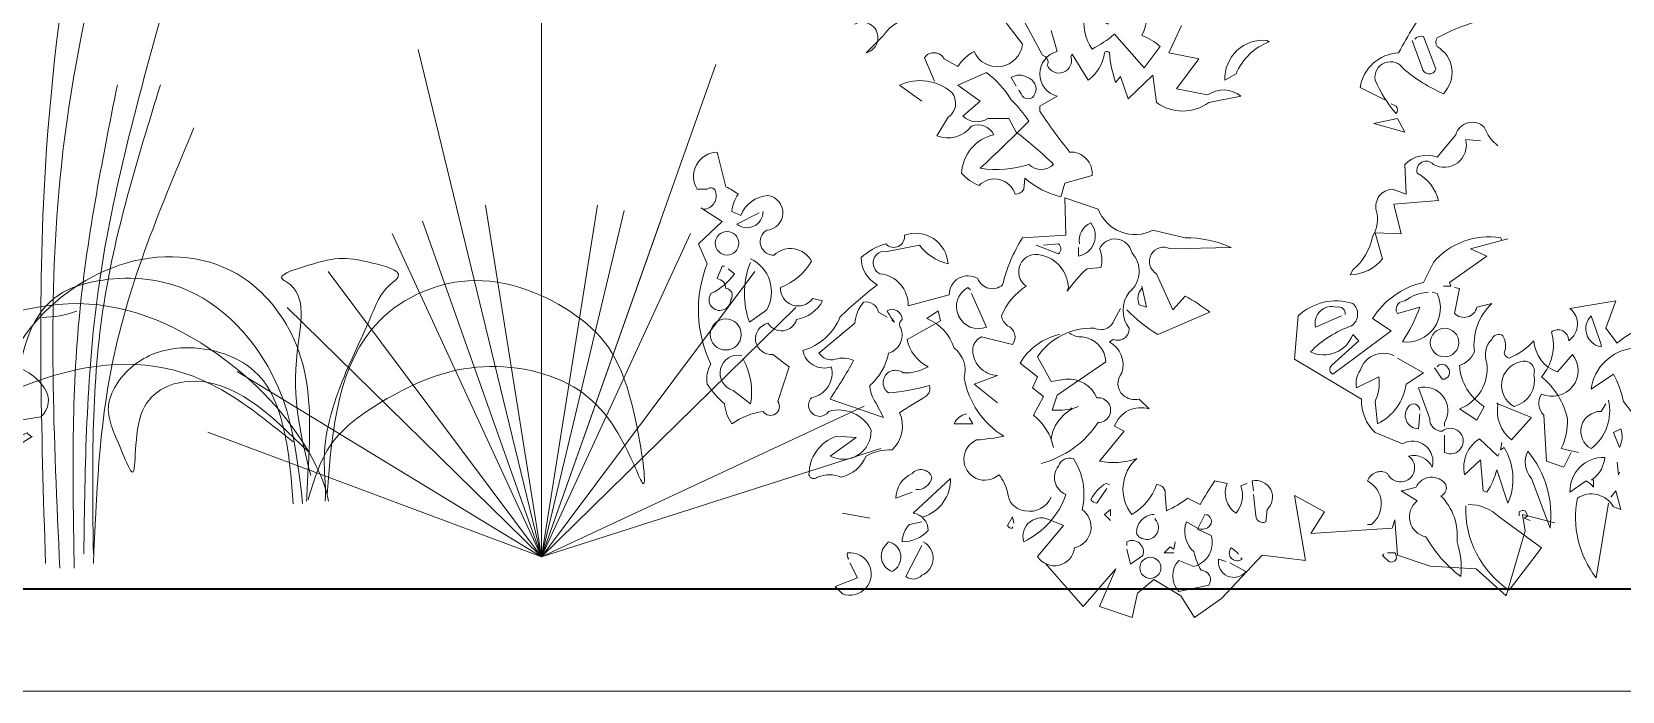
# Model space of a CAD drawing. Header units: millimetres. Extents: x 2033 to 2295, y 1536 to 1691.
# Drawn here: x 2144.379 to 2145.155, y 1628.115 to 1628.437 of the extents above; entities that cross this region are included whole.
import ezdxf

# ---------------------------------------------------------------- set-up
doc = ezdxf.new("R2010")
doc.units = ezdxf.units.MM
doc.layers.add('FACHADA', color=40, linetype='Continuous', lineweight=35)
doc.layers.add('Verde', color=58, linetype='Continuous', lineweight=13)

# ---------------------------------------------------------------- blocks, each defined once
blk = doc.blocks.new('verdess')
at = {"lineweight": 0}
for q in [(736.87645, 507.65675), (736.81627, 507.50624), (736.96149, 507.49884), (736.84911, 507.43029), (736.90379, 507.43029), (736.81838, 507.42246), (736.91676, 507.42771), (736.93453, 507.42246), (736.80373, 507.4165), (736.94918, 507.4165), (736.77246, 507.39789), (736.98044, 507.39789), (736.75249, 507.38044), (737.00042, 507.38044), (736.72807, 507.34909), (737.03384, 507.33229), (736.71375, 507.31964), (737.04194, 507.31165)]:
    blk.add_line((736.87645, 507.25871), q, dxfattribs=at)
for points in [[(737.06193, 507.48099), (737.05103, 507.48886, -0.294098), (737.07645, 507.48523, -0.441696), (737.07464, 507.47313), (737.06919, 507.46405, 0.332855), (737.08613, 507.46889, -0.375732), (737.09703, 507.46465, 0.339447), (737.08129, 507.44589, 0.128281), (737.08977, 507.43984, -0.578079), (737.10732, 507.4356, 0.276978), (737.11155, 507.43803), (737.11216, 507.44347, 0.124008), (737.12971, 507.43439), (737.13152, 507.44105), (737.14484, 507.44468, 0.463104), (737.13394, 507.45618, -0.025284), (737.11942, 507.47615), (737.11942, 507.47857), (737.12789, 507.48342, -0.779266), (737.12789, 507.5052), (737.12487, 507.51549, 0.118973)], [(737.11155, 507.52033), (737.12063, 507.50339, -0.5), (737.12305, 507.49854, 0.970154), (737.13455, 507.50278), (737.13516, 507.50399), (737.14302, 507.49128, 0.208466), (737.15089, 507.5046, -0.5), (737.15331, 507.5046, 0.056854), (737.15634, 507.49007), (737.15876, 507.4931), (737.16239, 507.4822), (737.17449, 507.4937), (737.17631, 507.48039, 0.333328), (737.20173, 507.48039), (737.21746, 507.48342, 0.334427), (737.20112, 507.48402), (737.18599, 507.48705), (737.19689, 507.50157), (737.18236, 507.5046), (737.18841, 507.51791)], [(737.28766, 507.4816), (737.27556, 507.48765, -0.357925), (737.29432, 507.5046, -0.02861), (737.30945, 507.52941, -0.284912), (737.33245, 507.53244, -0.072906), (737.33245, 507.54938, -0.350769), (737.33911, 507.5518), (737.34576, 507.53909), (737.3615, 507.54454), (737.36392, 507.53002, -0.042465), (737.35424, 507.53667, 0.482147), (737.33729, 507.52396), (737.33426, 507.52094)], [(737.06798, 507.49068), (737.06314, 507.50218, -0.563461), (737.07282, 507.50157), (737.07948, 507.49794, -0.132751), (737.08734, 507.5052, 0.770752), (737.11095, 507.50883), (737.08311, 507.54515, 0.176163), (737.08553, 507.53486, -0.659393), (737.08432, 507.52941, -0.051254), (737.07403, 507.53667, 0.123093), (737.06616, 507.54212, 0.535172), (737.07524, 507.52275, -0.225418), (737.05951, 507.52154, 0.260452), (737.04317, 507.51307), (737.03469, 507.5046, 1.152542), (737.02925, 507.51852)], [(737.15331, 507.52759, -0.480621), (737.15634, 507.53304, 0.516449), (737.16965, 507.53002, -0.249695), (737.16905, 507.51307, -0.105927), (737.17812, 507.50762), (737.17026, 507.49733), (737.15573, 507.51367, -0.054871), (737.14484, 507.50641, -0.192581), (737.14121, 507.52396), (737.15271, 507.51852), (737.15331, 507.52578)], [(737.32761, 507.52154, -0.618027), (737.32398, 507.52638, -0.649872), (737.33184, 507.52094), (737.33184, 507.51973, 0.048447), (737.31308, 507.51186, 0.291199), (737.31308, 507.50762, -0.493149), (737.31611, 507.48463, -0.073044), (737.29674, 507.49673, 0.819794), (737.28282, 507.49128, 0.07692), (737.29311, 507.47494, 0.333328), (737.29311, 507.47857), (737.29069, 507.47978)], [(737.23078, 507.51004), (737.23138, 507.51004, 0.20787), (737.21504, 507.49431), (737.20959, 507.49128, -0.455139), (737.23017, 507.51065), (737.23078, 507.51004)], [(737.30219, 507.51125, -0.302765), (737.30643, 507.51246), (737.31248, 507.49673, -0.816528), (737.30582, 507.49733), (737.30098, 507.51065)], [(737.10792, 507.46586, -0.033035), (737.12608, 507.45013, -0.399994), (737.11397, 507.45013, -0.122452), (737.09037, 507.44831, 0.012192), (737.11397, 507.47131, 0.056335), (737.1055, 507.4816, 0.100357), (737.0934, 507.49491), (737.07948, 507.48886), (737.09037, 507.48099), (737.0819, 507.47373, 0.349121), (737.094, 507.47252), (737.10429, 507.47252), (737.10792, 507.46586)], [(737.10792, 507.48826), (737.1055, 507.49249, -0.309357), (737.11337, 507.49249, -0.468369), (737.117, 507.48463, -0.763794), (737.11034, 507.48463), (737.10913, 507.48644)], [(737.34274, 507.45921, -0.140045), (737.33608, 507.46829, 0.57489), (737.32216, 507.46465), (737.31308, 507.45376, 0.29335), (737.29735, 507.45013), (737.29795, 507.4356), (737.2913, 507.43803, 0.477875), (737.28343, 507.42774, -0.21463), (737.28161, 507.41503, -0.178345), (737.27193, 507.39869), (737.27072, 507.39627, 0.217789), (737.28645, 507.40413), (737.28282, 507.41684), (737.29553, 507.41624), (737.2919, 507.43076), (737.31369, 507.43258, 0.213028), (737.3034, 507.44589, -0.817993), (737.31127, 507.45013, 0.658905), (737.327, 507.46223), (737.33426, 507.46163)], [(736.95541, 507.42834, 0.475967), (736.96146, 507.43621, 0.663971), (736.95723, 507.43803), (736.95239, 507.43803, -0.578598), (736.96207, 507.45618), (736.96631, 507.43924, -0.062256), (736.97236, 507.4356, 0.15036), (736.96933, 507.42713), (736.97357, 507.42532, -0.28447), (736.98688, 507.435, -0.892212), (736.98628, 507.41805, 0.789642), (736.98991, 507.40595, -0.497391), (737.00806, 507.40292, -0.176483), (736.99293, 507.39021, 0.748825), (737.00867, 507.38477), (737.01351, 507.38356, -0.225281), (737.0008, 507.37448, -0.647598), (736.98688, 507.37266, 0.955292), (736.9893, 507.35753), (736.99717, 507.35148), (736.99172, 507.33454, -1), (736.98446, 507.3297, 0.125122), (736.96933, 507.32364, -0.137939), (736.9657, 507.33333, -0.062256), (736.95723, 507.34301, -0.18132), (736.95904, 507.35269, -0.210037), (736.95723, 507.40171), (736.95299, 507.4114), (736.96449, 507.42229), (736.9542, 507.42895)], [(737.16178, 507.37932, 0.068298), (737.17691, 507.36722), (737.20233, 507.37811, 0.035156), (737.19023, 507.38598), (737.18418, 507.37932), (737.17631, 507.39687, -0.984375), (737.18297, 507.40898), (737.21262, 507.40958, 0.108856), (737.19023, 507.41442), (737.17449, 507.41805, -0.448303), (737.14786, 507.42834), (737.13152, 507.43379), (737.13213, 507.41563), (737.11095, 507.41442, 0.080551), (737.10126, 507.39143, -0.524551), (737.08916, 507.39445, 0.59317), (737.07524, 507.38658), (737.05527, 507.38114, 0.390503), (737.04135, 507.39687, -0.868866), (737.04498, 507.40777), (737.06072, 507.41079, 0.173203), (737.07464, 507.40171, 0.499069), (737.05345, 507.41563, -0.72995), (737.04438, 507.4114, 0.115616), (737.03227, 507.40474, 0.276978), (737.04014, 507.39143, 0.033035), (737.02198, 507.37569, -0.228363), (737.00383, 507.35935, 0.456192), (737.01775, 507.35148, -0.433426), (737.00806, 507.33635, 1.078903), (737.01654, 507.3297, -0.36409), (737.03711, 507.32062, -0.580322), (737.01714, 507.30791), (737.02985, 507.31699), (737.02017, 507.31759, 0.321106), (737.00685, 507.29883, 0.566177), (737.01109, 507.29762, -0.211075), (737.02259, 507.29762, 0.243835), (737.03469, 507.30791, -0.145935), (737.0474, 507.31093, 0.321701), (737.05103, 507.32909, -0.013153), (737.06374, 507.33696, 0.333328), (737.06556, 507.3424, -0.053406), (737.04559, 507.33877, -1.029831), (737.05285, 507.34846, 0.141342), (737.06495, 507.35148, -0.23027), (737.05466, 507.3648), (737.071, 507.37387), (737.06979, 507.37872), (737.06435, 507.37509, -0.215332), (737.07766, 507.36056, -0.302765), (737.0825, 507.34604, 0.214661), (737.10187, 507.31759, -0.032745), (737.08856, 507.31578, 1.185196), (737.09945, 507.29883, -0.115112), (737.10369, 507.29036, 0.379791), (737.11216, 507.28128, 0.362045), (737.12487, 507.28794)], [(736.98446, 507.42713, -0.637756), (736.97175, 507.42108), (736.98265, 507.42653)], [(737.13879, 507.4114, -0.350769), (737.14423, 507.42169, -0.561172), (737.13818, 507.40534), (737.13818, 507.40958)], [(737.09884, 507.33393), (737.08734, 507.34301), (737.09884, 507.34725, -0.43013), (737.08674, 507.36056, -0.263626), (737.09098, 507.36601), (737.10611, 507.36238, 0.489075), (737.10369, 507.37145, -0.178345), (737.10066, 507.3763, -0.14975), (737.11276, 507.39082, -0.856918), (737.12003, 507.40595, -0.338852), (737.13334, 507.39021), (737.13273, 507.3884, -0.055374), (737.14242, 507.39929), (737.14907, 507.3999, 0.195877), (737.14847, 507.40898, -0.724503), (737.1642, 507.40716, -0.43483), (737.16299, 507.38779, 0.345184), (737.16299, 507.37024, -0.544022), (737.15513, 507.3648), (737.15331, 507.36359, -0.362045), (737.15936, 507.34846, 0.396576), (737.15997, 507.33756, 0.236053), (737.16784, 507.33575), (737.17268, 507.33091, 0.401123), (737.15573, 507.32243), (737.16057, 507.32001), (737.14847, 507.30549, 0.137604), (737.16663, 507.3067, 0.396027), (737.1642, 507.27946, 0.180374), (737.17631, 507.29399, -0.463791), (737.18054, 507.28915), (737.18115, 507.28128, 0.051575), (737.19144, 507.28733), (737.19749, 507.28431, -0.023788), (737.20475, 507.2958), (737.2108, 507.29459, 0.368179), (737.21504, 507.28007, 0.264557), (737.21746, 507.29338), (737.22049, 507.29459)], [(737.34455, 507.41321), (737.34395, 507.41442, 0.262833), (737.31127, 507.40232), (737.30643, 507.39264, 0.194489), (737.28161, 507.37509), (737.29069, 507.36903), (737.26225, 507.34785, -0.535172), (737.26164, 507.35209), (737.27496, 507.36419), (737.27193, 507.36722, -0.445358), (737.25135, 507.35874, -0.112671), (737.27132, 507.37145, 0.498764), (737.27193, 507.38235, 0.269211), (737.2453, 507.3763), (737.24349, 507.35511), (737.27617, 507.33575, 0.212448), (737.28282, 507.31941), (737.29614, 507.31396, -0.669449), (737.31066, 507.30246, 0.362045), (737.29916, 507.30791, -1.319412), (737.28887, 507.29944, 0.480621), (737.27919, 507.2958, -0.538818), (737.28101, 507.27462), (737.27919, 507.27462)], [(737.1176, 507.41079), (737.1285, 507.40656, 0.5), (737.1285, 507.4114), (737.12124, 507.41079)], [(736.9657, 507.4005), (736.96449, 507.4005), (736.96207, 507.39445, -0.38205), (736.96631, 507.38961, -0.618027), (736.96873, 507.38416, -1.341293), (736.95904, 507.38719, 0.132751), (736.97054, 507.39687), (736.96752, 507.39929)], [(736.97841, 507.40413, -0.432632), (736.98628, 507.37932), (736.9778, 507.37327, -0.173904), (736.9778, 507.40111), (736.97841, 507.40232)], [(737.08553, 507.389), (737.08432, 507.39021, 0.940445), (737.0934, 507.37085), (737.08613, 507.38719)], [(737.16905, 507.38961, 0.292984), (737.16784, 507.38174), (737.17147, 507.38053), (737.16905, 507.39082)], [(737.37844, 507.30972), (737.37481, 507.30246), (737.36634, 507.30549), (737.36513, 507.32788, -0.355026), (737.36392, 507.33817, 0.788391), (737.37905, 507.35753), (737.37179, 507.34906, -0.312881), (737.36029, 507.36419, -0.116058), (737.34818, 507.35572, -0.265564), (737.34576, 507.35814, 0.226822), (737.34516, 507.36661, 0.49527), (737.33971, 507.3648, 0.295303), (737.33729, 507.3533, -0.346893), (737.32398, 507.33091), (737.33245, 507.32546), (737.33608, 507.33212, -0.244461), (737.32398, 507.35209, 0.215332), (737.33124, 507.35874, -0.236053), (737.33971, 507.38235), (737.33245, 507.38053, -0.59729), (737.32156, 507.37751), (737.32398, 507.38961), (737.32156, 507.39021)], [(737.0474, 507.37509), (737.0474, 507.37387), (737.04861, 507.37327, -0.051575), (737.04498, 507.37872, -0.580322), (737.05224, 507.37448, 0.442368), (737.05164, 507.37024, -0.445358), (737.04559, 507.35814, -0.177689), (737.03651, 507.3424, 0.15036), (737.03953, 507.33393), (737.04317, 507.32667), (737.01714, 507.33575, 0.019806), (737.02864, 507.35451, 0.195877), (737.01956, 507.35511, -0.32045), (737.0117, 507.35814), (737.02925, 507.37266, -0.171616), (737.03348, 507.38295, -0.427887), (737.04074, 507.37811), (737.04498, 507.37569)], [(737.30885, 507.38779, 0.162277), (737.29735, 507.38356, 0.463791), (737.29311, 507.37872), (737.29372, 507.37751), (737.30461, 507.38053, -0.058853), (737.29614, 507.36359, 0.588898), (737.31308, 507.38719), (737.31066, 507.38779)], [(737.44623, 507.3303, -0.149368), (737.45167, 507.3418, 0.589905), (737.43836, 507.35209), (737.43715, 507.35572, 0.490158), (737.42383, 507.34785, -1.060547), (737.41899, 507.35874, 0.776093), (737.42323, 507.37327, 0.142365), (737.40084, 507.36298), (737.39539, 507.37024), (737.40023, 507.38356), (737.37784, 507.37993, -0.50354), (737.37723, 507.36419, 0.628937), (737.36876, 507.36843, -0.265564), (737.36392, 507.34664, -0.169571), (737.37663, 507.32606, -0.119873), (737.3736, 507.31154), (737.38207, 507.30972)], [(736.64994, 507.37854, -0.081085), (736.633, 507.37551)], [(737.12003, 507.30428, 0.179703), (737.14786, 507.32425, 1.048752), (737.14726, 507.33635, 0.319077), (737.13213, 507.34543), (737.12487, 507.34422), (737.11821, 507.35632, -0.261322), (737.14605, 507.37024, 0.45993), (737.15573, 507.37448), (737.15876, 507.37993)], [(737.2683, 507.3769, 0.541687), (737.26406, 507.38053, 0.576218), (737.25377, 507.37085), (737.26648, 507.3763)], [(737.39297, 507.36238), (737.39297, 507.36117, -0.602081), (737.38813, 507.3763), (737.39297, 507.36238)], [(737.1291, 507.36722, 0.203552), (737.10974, 507.3533), (737.11821, 507.34664), (737.11579, 507.34119), (737.12124, 507.33696), (737.11639, 507.32788, -0.169113), (737.12608, 507.31214)], [(737.13394, 507.36782, 0.15036), (737.14, 507.36601, -0.384125), (737.1515, 507.3539), (737.12789, 507.33756), (737.12547, 507.3303, 0.045349), (737.13516, 507.33091), (737.13818, 507.33212)], [(737.42081, 507.31517), (737.43049, 507.30307, -0.204086), (737.42141, 507.30246), (737.42081, 507.29278, -0.226822), (737.41173, 507.31154), (737.41173, 507.31396, 0.749039), (737.4196, 507.33393, -0.077942), (737.4087, 507.36056, 0.34404), (737.38813, 507.34059), (737.39902, 507.34785, -0.080353), (737.40386, 507.33454), (737.41718, 507.31759)], [(736.61545, 507.33375), (736.60455, 507.29865), (736.60032, 507.29684), (736.5985, 507.30591), (736.61, 507.31741, 0.182709), (736.62573, 507.31923, 0.162277), (736.62816, 507.31741), (736.61847, 507.31136, -0.442368), (736.61968, 507.30289), (736.61363, 507.29139), (736.59124, 507.29744), (736.60213, 507.31923), (736.59063, 507.33012), (736.59608, 507.33194, 0.608597), (736.60395, 507.32891), (736.60576, 507.32952, -0.302765), (736.60939, 507.34041), (736.60274, 507.35372, -0.435272), (736.61666, 507.35251, -0.199997), (736.63421, 507.34101, -0.39035), (736.63239, 507.3271), (736.6215, 507.32528), (736.61545, 507.33436), (736.61545, 507.33375)], [(736.97417, 507.35693, 0.975662), (736.96994, 507.33998), (736.97841, 507.33333, 0.17128), (736.97478, 507.35511)], [(737.2919, 507.35693, 0.456619), (737.27556, 507.34967, 0.205246), (737.27375, 507.34119), (737.28464, 507.34664, -0.146759), (737.28282, 507.33454), (737.28403, 507.32364, 0.245285), (737.29795, 507.34301), (737.30643, 507.34846), (737.29372, 507.35572)], [(737.31308, 507.35148, -0.5), (737.31792, 507.35148, -0.582718), (737.31671, 507.34543), (737.3155, 507.34543), (737.31187, 507.35088)], [(737.35363, 507.3539, -0.630219), (737.36029, 507.34785, -0.40654), (737.3506, 507.33212, -0.689621), (737.35363, 507.3539)], [(737.31671, 507.3182), (737.31671, 507.30972, 1.877945), (737.3155, 507.32001, -0.4142), (737.30945, 507.32606), (737.304, 507.34119, -0.674286), (737.31671, 507.32425), (737.31671, 507.32243)], [(737.08371, 507.32849, 0.25296), (737.07766, 507.32364), (737.08674, 507.32364), (737.08492, 507.32667)], [(737.13455, 507.33151), (737.13516, 507.33091, 0.247803), (737.12487, 507.31578)], [(737.30461, 507.3303, 0.741867), (737.29916, 507.33212, 0.6409), (737.304, 507.32122), (737.30461, 507.32849)], [(737.34274, 507.33333), (737.35908, 507.32667), (737.34939, 507.31578, -0.284134), (737.34274, 507.33333), (737.34213, 507.33393), (737.34274, 507.33333)], [(737.3966, 507.33514, -0.297256), (737.38813, 507.31154, -0.782791), (737.39297, 507.3297), (737.39539, 507.33333)], [(737.40205, 507.31214), (737.39902, 507.31941), (737.40265, 507.32122, -0.195877), (737.40205, 507.31214)], [(737.34455, 507.31457), (737.34395, 507.31093), (737.34576, 507.31214, -0.242218), (737.34758, 507.28491), (737.34213, 507.30125, -0.092926), (737.33729, 507.29036), (737.33547, 507.29096), (737.33426, 507.30609), (737.3264, 507.29883, -0.309006), (737.33366, 507.31638), (737.34274, 507.30791), (737.34334, 507.30912)], [(737.12487, 507.27644), (737.13092, 507.27402), (737.11821, 507.25889, 0.693726), (737.13637, 507.26312, 0.640244), (737.14, 507.28188, 0.209961), (737.13576, 507.3067, 0.4142), (737.1285, 507.30307, 0.502121), (737.13213, 507.28915, -0.199463), (737.11155, 507.26615, -0.690872), (737.12487, 507.27644)], [(737.35726, 507.31033, 0.305054), (737.35908, 507.29701), (737.36816, 507.27281, 0.208984), (737.35726, 507.31033)], [(737.38934, 507.29701), (737.38813, 507.29641), (737.38934, 507.29641), (737.38934, 507.29278, 0.099014), (737.38571, 507.2958), (737.37784, 507.29036, -0.428558), (737.39478, 507.3073, -0.211655), (737.38934, 507.29701)], [(737.0589, 507.29157, 0.403595), (737.06677, 507.29762, 0.566177), (737.05709, 507.29944, 0.2939), (737.04922, 507.28733), (737.05709, 507.29036)], [(737.29614, 507.29096), (737.29553, 507.29096), (737.3034, 507.28612, 0.643906), (737.30764, 507.26857, 0.101837), (737.32458, 507.2492, 0.105927), (737.32277, 507.26615, 0.22554), (737.3149, 507.28854, 0.4142), (737.31732, 507.29399, 0.580322), (737.30279, 507.29278), (737.29614, 507.29096)], [(737.06253, 507.27825, 0.335266), (737.07585, 507.29701), (737.05769, 507.28007, -0.380188), (737.06495, 507.2716, -0.218826), (737.05224, 507.26615, -0.173203), (737.05587, 507.27462), (737.06193, 507.27583)], [(737.15331, 507.29399), (737.1515, 507.29459, 0.132751), (737.14423, 507.28673, 0.236053), (737.14726, 507.28491), (737.1521, 507.29217)], [(737.22351, 507.29096), (737.22291, 507.2958, -0.775711), (737.23017, 507.28188), (737.22957, 507.27583, -0.566177), (737.22472, 507.27886), (737.22351, 507.28915)], [(737.3966, 507.28491), (737.39055, 507.2486, -0.216599), (737.38147, 507.28733, -0.447189), (737.39902, 507.2831), (737.40265, 507.28188), (737.40023, 507.29096), (737.39781, 507.28794)], [(737.32821, 507.28431, -0.195694), (737.34334, 507.27825), (737.36392, 507.26312), (737.34818, 507.24255, -0.258652), (737.327, 507.2837)], [(737.10671, 507.27523), (737.10611, 507.27825), (737.10369, 507.27402, 0.4142), (737.10611, 507.27281), (737.10611, 507.27341)], [(737.1751, 507.27946, 0.437042), (737.16663, 507.26978, 1.073196), (737.1757, 507.27704), (737.1757, 507.27765)], [(737.19628, 507.27281, 0.323349), (737.20173, 507.27341, 0.697281), (737.19991, 507.27946), (737.19628, 507.2722), (737.20294, 507.26918, -0.421158), (737.19446, 507.25405), (737.1872, 507.25707, 0.400543), (737.1872, 507.24194), (737.20173, 507.24497, 0.60791), (737.1981, 507.25223, -0.092926), (737.19446, 507.26131, -0.257919), (737.19023, 507.27402), (737.19083, 507.27583), (737.19628, 507.27281)], [(737.35303, 507.27886), (737.35303, 507.28067, -0.236053), (737.35605, 507.28128), (737.35726, 507.27886), (737.35545, 507.27765), (737.35847, 507.27644)], [(737.04559, 507.26615, -0.701004), (737.0474, 507.25163, -0.468369), (737.04317, 507.26312), (737.04559, 507.26615)], [(737.06253, 507.26615, -0.632828), (737.06193, 507.24981, -0.388977), (737.05406, 507.2492), (737.06193, 507.26433)], [(737.16178, 507.26433), (737.16178, 507.26615, -0.669312), (737.16965, 507.25949), (737.1636, 507.25526), (737.16178, 507.26252)], [(737.02622, 507.25768, -0.236053), (737.02561, 507.2607, -1.2724), (737.02319, 507.24073), (737.01956, 507.24436), (737.03046, 507.2486), (737.02683, 507.25586)], [(737.21625, 507.2601, 0.099014), (737.21262, 507.26312, 0.895035), (737.21807, 507.25768), (737.21746, 507.25828)], [(737.28887, 507.2607), (737.29251, 507.2607, -0.236053), (737.29311, 507.25768, -0.4142), (737.28948, 507.25647), (737.28645, 507.25949), (737.28706, 507.2601)], [(737.2102, 507.25647), (737.20657, 507.25768, 0.784103), (737.21988, 507.25163), (737.21202, 507.25586)]]:
    blk.add_lwpolyline(points, format="xyb", dxfattribs=at)
for points in [[(737.28222, 507.4701), (737.29372, 507.47252), (737.29735, 507.46586), (737.28222, 507.4701)], [(737.31611, 507.39082), (737.31974, 507.39082), (737.31913, 507.39264), (737.33729, 507.40534), (737.32942, 507.40898), (737.34758, 507.41382)], [(737.40205, 507.30004), (737.40144, 507.29883), (737.40084, 507.30488)], [(737.12207, 507.25562), (737.14057, 507.2345), (737.15643, 507.25298), (737.1485, 507.2345), (737.16435, 507.22922), (737.167, 507.2411), (737.17492, 507.2477), (737.18814, 507.23978), (737.19474, 507.22922), (737.20796, 507.23846), (737.22778, 507.25958), (737.24892, 507.25694), (737.24363, 507.28863), (737.25817, 507.28071), (737.25156, 507.27015), (737.2912, 507.27279), (737.29252, 507.27675), (737.29384, 507.25958), (737.3097, 507.2543), (737.33216, 507.25298), (737.34669, 507.23978), (737.35594, 507.27147), (737.35462, 507.27939), (737.37048, 507.27543)], [(737.15392, 507.27886), (737.15392, 507.28188), (737.15089, 507.27946), (737.15392, 507.27644)], [(737.02319, 507.28007), (737.03651, 507.27765)], [(737.18539, 507.26615), (737.18478, 507.26252), (737.18297, 507.26373), (737.17994, 507.2607), (737.18478, 507.2607)]]:
    blk.add_lwpolyline(points, dxfattribs=at)
for centre, radius in [((736.96691, 507.4117), 0.00575), ((736.96631, 507.36722), 0.00756), ((737.31671, 507.36328), 0.00696), ((737.17328, 507.25344), 0.00514)]:
    blk.add_circle(centre, radius, dxfattribs=at)
for points in [[(736.64166, 507.25324), (736.64166, 507.44225), (736.79345, 507.88328)], [(736.63465, 507.25557), (736.63465, 507.44925), (736.67668, 507.72461)], [(736.65333, 507.26024), (736.66034, 507.38858), (736.6907, 507.52159)], [(736.64866, 507.25324), (736.651, 507.37458), (736.66968, 507.48892)], [(736.658, 507.26024), (736.66267, 507.37925), (736.6907, 507.48892)], [(736.658, 507.25557), (736.66734, 507.35358), (736.70704, 507.46792)], [(736.77191, 507.28918), (736.79743, 507.37384), (736.84406, 507.39353), (736.89595, 507.3745), (736.92287, 507.32265), (736.9255, 507.29509), (736.92156, 507.30362), (736.89201, 507.34168), (736.84144, 507.35087), (736.79875, 507.33446), (736.77379, 507.31346), (736.76263, 507.28656)], [(736.76263, 507.31018), (736.70418, 507.34431), (736.68119, 507.3279), (736.67659, 507.30034), (736.67134, 507.31149), (736.66543, 507.33315), (736.67856, 507.35284), (736.7022, 507.36071), (736.73833, 507.34759), (736.75146, 507.31806), (736.7554, 507.28465)]]:
    blk.add_spline(points, degree=3, dxfattribs=at)
for points, knots in [([(736.76, 507.28478), (736.75683, 507.31444), (736.74925, 507.35125), (736.71032, 507.39449), (736.65553, 507.39625), (736.61848, 507.37646), (736.61749, 507.30079), (736.60428, 507.35373), (736.65657, 507.41227), (736.73127, 507.4036), (736.76569, 507.35581), (736.76343, 507.31503), (736.76214, 507.29047), (736.7619, 507.2859)], [0, 0, 0, 0, 0.0366558, 0.0875452, 0.1207962, 0.1544105, 0.192278, 0.1943817, 0.2743041, 0.3190782, 0.3536804, 0.4002472, 0.4109487, 0.4109487, 0.4109487, 0.4109487]), ([(736.76394, 507.29837), (736.7593, 507.3171), (736.75202, 507.34647), (736.7631, 507.38715), (736.74668, 507.39581), (736.77448, 507.40488), (736.78132, 507.40575), (736.81091, 507.39768), (736.7983, 507.38874), (736.79212, 507.37209), (736.77777, 507.34352), (736.76851, 507.31291), (736.77153, 507.29206), (736.77098, 507.2859)], [0, 0, 0, 0, 0.0472165, 0.0740602, 0.0759007, 0.0848306, 0.1114253, 0.1223864, 0.1267173, 0.140458, 0.1655861, 0.2001398, 0.2145458, 0.2145458, 0.2145458, 0.2145458]), ([(736.75538, 507.3148), (736.74228, 507.32543), (736.68367, 507.37296), (736.60822, 507.34255), (736.52708, 507.28304), (736.55085, 507.33116), (736.57583, 507.36401), (736.65169, 507.39364), (736.72147, 507.36138), (736.76011, 507.31969), (736.77153, 507.29261), (736.77265, 507.2859)], [0, 0, 0, 0, 0.0379024, 0.169579, 0.184265, 0.2055761, 0.2441998, 0.3065625, 0.3663082, 0.4155117, 0.431277, 0.431277, 0.431277, 0.431277])]:
    blk.add_open_spline(points, degree=3, knots=knots, dxfattribs=at)

msp = doc.modelspace()

# ---------------------------------------------------------------- linework, layer by layer
at = {"layer": 'FACHADA', "linetype": 'Continuous', "ltscale": 0.07}
msp.add_line((2137.41761, 1628.1653), (2146.78689, 1628.1653), dxfattribs=at)
at = {"layer": 'Verde', "linetype": 'Continuous', "ltscale": 0.07}
msp.add_line((2137.41761, 1628.1153), (2146.78689, 1628.1153), dxfattribs=at)

# ---------------------------------------------------------------- block references
at = {"layer": 'Verde'}
msp.add_blockref('verdess', (1407.75147, 1120.92204), dxfattribs=at)

doc.saveas('drawing.dxf')
